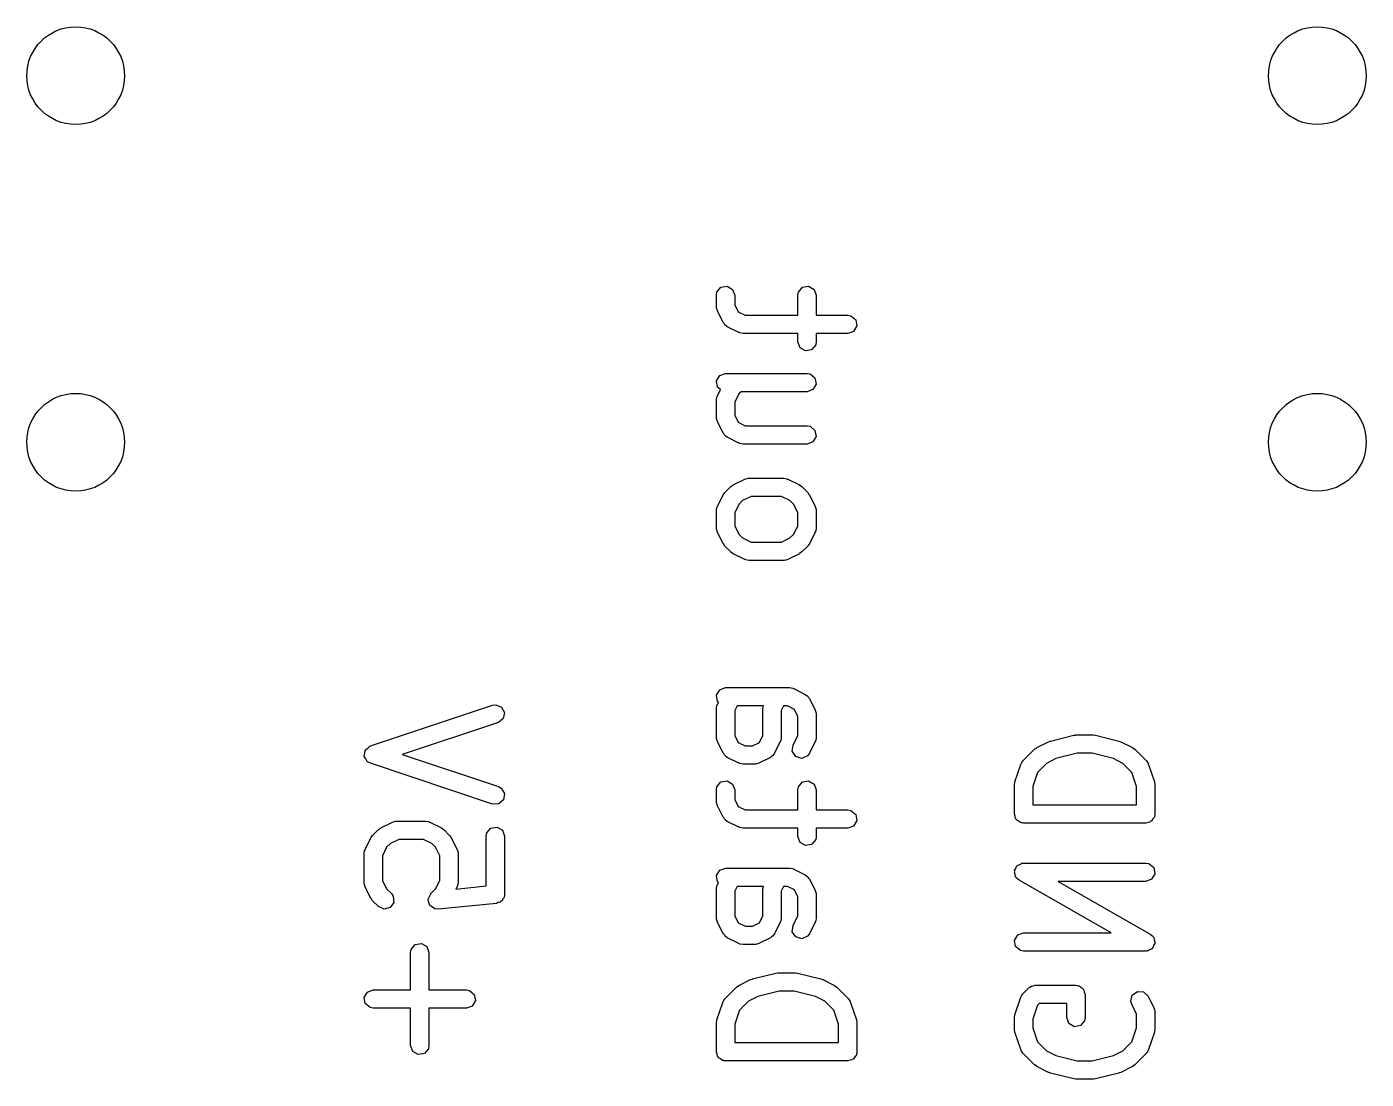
# Model space of a CAD drawing. Extents: x 0.83 to 7.45, y -4.93 to -0.82.
# Drawn here: x 1.862 to 2.2935, y -2.8056 to -2.4665 of the extents above; entities that cross this region are included whole.
import ezdxf

# ---------------------------------------------------------------- set-up
doc = ezdxf.new("R2010")
doc.units = 0
doc.header["$MEASUREMENT"] = 0
doc.layers.add('BLACK', color=7, linetype='CONTINUOUS')

msp = doc.modelspace()

# ---------------------------------------------------------------- linework, layer by layer
at = {"layer": 'BLACK', "linetype": 'CONTINUOUS'}
for p, q in [((2.08565, -2.55046), (2.08764, -2.55011)), ((2.08764, -2.55011), (2.08939, -2.55112)), ((2.1119, -2.55046), (2.11388, -2.55011)), ((2.11388, -2.55011), (2.11563, -2.55112)), ((2.08417, -2.55302), (2.08435, -2.55201)), ((2.08417, -2.55677), (2.08417, -2.55302)), ((2.08435, -2.55201), (2.08565, -2.55046)), ((2.08939, -2.55112), (2.09008, -2.55302)), ((2.09008, -2.55302), (2.09008, -2.55607)), ((2.11042, -2.55302), (2.1106, -2.55201)), ((2.11042, -2.55944), (2.11042, -2.55302)), ((2.1106, -2.55201), (2.1119, -2.55046)), ((2.11563, -2.55112), (2.11632, -2.55302)), ((2.11632, -2.55302), (2.11632, -2.55944)), ((2.08423, -2.55694), (2.08417, -2.55677)), ((2.08419, -2.55711), (2.08423, -2.55694)), ((2.08448, -2.55809), (2.08419, -2.55711)), ((2.08636, -2.56184), (2.08448, -2.55809)), ((2.09008, -2.55607), (2.0912, -2.55832)), ((2.0912, -2.55832), (2.09345, -2.55944)), ((2.08668, -2.56214), (2.08636, -2.56184)), ((2.08686, -2.56255), (2.08668, -2.56214)), ((2.08768, -2.56316), (2.08686, -2.56255)), ((2.09345, -2.55944), (2.11042, -2.55944)), ((2.11632, -2.55944), (2.1265, -2.55944)), ((2.1265, -2.55944), (2.12751, -2.55962)), ((2.12751, -2.55962), (2.12905, -2.56092)), ((2.1294, -2.56291), (2.12839, -2.56466)), ((2.12905, -2.56092), (2.1294, -2.56291)), ((2.09143, -2.56504), (2.08768, -2.56316)), ((2.0916, -2.56506), (2.09143, -2.56504)), ((2.09174, -2.56517), (2.0916, -2.56506)), ((2.09275, -2.56535), (2.09174, -2.56517)), ((2.11042, -2.56535), (2.09275, -2.56535)), ((2.11042, -2.56802), (2.11042, -2.56535)), ((2.1265, -2.56535), (2.11632, -2.56535)), ((2.11632, -2.56535), (2.11632, -2.56802)), ((2.12839, -2.56466), (2.1265, -2.56535)), ((2.11111, -2.56992), (2.11042, -2.56802)), ((2.11286, -2.57093), (2.11111, -2.56992)), ((2.11485, -2.57058), (2.11286, -2.57093)), ((2.11615, -2.56903), (2.11485, -2.57058)), ((2.11632, -2.56802), (2.11615, -2.56903)), ((2.08422, -2.58063), (2.08523, -2.57888)), ((2.08523, -2.57888), (2.08713, -2.57819)), ((2.08713, -2.57819), (2.11337, -2.57819)), ((2.11337, -2.57819), (2.11438, -2.57837)), ((2.11438, -2.57837), (2.11593, -2.57967)), ((2.11593, -2.57967), (2.11628, -2.58166)), ((2.08457, -2.58262), (2.08422, -2.58063)), ((2.08448, -2.58545), (2.0855, -2.58341)), ((2.0855, -2.58341), (2.08457, -2.58262)), ((2.0921, -2.5841), (2.09143, -2.58477)), ((2.11337, -2.5841), (2.0921, -2.5841)), ((2.11527, -2.5834), (2.11337, -2.5841)), ((2.11628, -2.58166), (2.11527, -2.5834)), ((2.08417, -2.58677), (2.08435, -2.58576)), ((2.08417, -2.59239), (2.08417, -2.58677)), ((2.08435, -2.58576), (2.08446, -2.58562)), ((2.08446, -2.58562), (2.08448, -2.58545)), ((2.09143, -2.58477), (2.09008, -2.58746)), ((2.09008, -2.58746), (2.09008, -2.59169)), ((2.08423, -2.59256), (2.08417, -2.59239)), ((2.08419, -2.59273), (2.08423, -2.59256)), ((2.08448, -2.59371), (2.08419, -2.59273)), ((2.09008, -2.59169), (2.0912, -2.59394)), ((2.08636, -2.59746), (2.08448, -2.59371)), ((2.08668, -2.59777), (2.08636, -2.59746)), ((2.0912, -2.59394), (2.09345, -2.59506)), ((2.09345, -2.59506), (2.11337, -2.59506)), ((2.11337, -2.59506), (2.11438, -2.59524)), ((2.11438, -2.59524), (2.11593, -2.59654)), ((2.11593, -2.59654), (2.11628, -2.59853)), ((2.08686, -2.59817), (2.08668, -2.59777)), ((2.08768, -2.59878), (2.08686, -2.59817)), ((2.09143, -2.60066), (2.08768, -2.59878)), ((2.0916, -2.60068), (2.09143, -2.60066)), ((2.09174, -2.60079), (2.0916, -2.60068)), ((2.09275, -2.60097), (2.09174, -2.60079)), ((2.11337, -2.60097), (2.09275, -2.60097)), ((2.11527, -2.60028), (2.11337, -2.60097)), ((2.11628, -2.59853), (2.11527, -2.60028)), ((2.08691, -2.61655), (2.08879, -2.61468)), ((2.08879, -2.61468), (2.08951, -2.61417)), ((2.08951, -2.61417), (2.08955, -2.61412)), ((2.08955, -2.61412), (2.0933, -2.61225)), ((2.0933, -2.61225), (2.09429, -2.61196)), ((2.09429, -2.61196), (2.09446, -2.612)), ((2.09446, -2.612), (2.09462, -2.61194)), ((2.09462, -2.61194), (2.10587, -2.61194)), ((2.10587, -2.61194), (2.10688, -2.61211)), ((2.10688, -2.61211), (2.10702, -2.61223)), ((2.10702, -2.61223), (2.10719, -2.61225)), ((2.10719, -2.61225), (2.11094, -2.61412)), ((2.11094, -2.61412), (2.11165, -2.61465)), ((2.11165, -2.61465), (2.11171, -2.61468)), ((2.11171, -2.61468), (2.11359, -2.61655)), ((2.08448, -2.62107), (2.08636, -2.61732)), ((2.08636, -2.61732), (2.08688, -2.61661)), ((2.08688, -2.61661), (2.08691, -2.61655)), ((2.09532, -2.61784), (2.09262, -2.61919)), ((2.10518, -2.61784), (2.09532, -2.61784)), ((2.10787, -2.61919), (2.10518, -2.61784)), ((2.11359, -2.61655), (2.11409, -2.61727)), ((2.11409, -2.61727), (2.11414, -2.61732)), ((2.11414, -2.61732), (2.11601, -2.62107)), ((2.08417, -2.62239), (2.08435, -2.62138)), ((2.08417, -2.62801), (2.08417, -2.62239)), ((2.08435, -2.62138), (2.08446, -2.62124)), ((2.08446, -2.62124), (2.08448, -2.62107)), ((2.09143, -2.62039), (2.09008, -2.62308)), ((2.09008, -2.62308), (2.09008, -2.62731)), ((2.09262, -2.61919), (2.09143, -2.62039)), ((2.10907, -2.62039), (2.10787, -2.61919)), ((2.11042, -2.62308), (2.10907, -2.62039)), ((2.11042, -2.62731), (2.11042, -2.62308)), ((2.11601, -2.62107), (2.11631, -2.62205)), ((2.11631, -2.62205), (2.11626, -2.62222)), ((2.11626, -2.62222), (2.11632, -2.62239)), ((2.11632, -2.62239), (2.11632, -2.62801)), ((2.09008, -2.62731), (2.09143, -2.63001)), ((2.10907, -2.63001), (2.11042, -2.62731)), ((2.08423, -2.62818), (2.08417, -2.62801)), ((2.08419, -2.62835), (2.08423, -2.62818)), ((2.08448, -2.62933), (2.08419, -2.62835)), ((2.08636, -2.63308), (2.08448, -2.62933)), ((2.09143, -2.63001), (2.09262, -2.63121)), ((2.09262, -2.63121), (2.09532, -2.63256)), ((2.10518, -2.63256), (2.10787, -2.63121)), ((2.10787, -2.63121), (2.10907, -2.63001)), ((2.11601, -2.62933), (2.11414, -2.63308)), ((2.11603, -2.62916), (2.11601, -2.62933)), ((2.11615, -2.62902), (2.11603, -2.62916)), ((2.11632, -2.62801), (2.11615, -2.62902)), ((2.08641, -2.63313), (2.08636, -2.63308)), ((2.08691, -2.63385), (2.08641, -2.63313)), ((2.08879, -2.63572), (2.08691, -2.63385)), ((2.08885, -2.63575), (2.08879, -2.63572)), ((2.08955, -2.63628), (2.08885, -2.63575)), ((2.0933, -2.63815), (2.08955, -2.63628)), ((2.09532, -2.63256), (2.10518, -2.63256)), ((2.11094, -2.63628), (2.10719, -2.63815)), ((2.11099, -2.63623), (2.11094, -2.63628)), ((2.11171, -2.63572), (2.11099, -2.63623)), ((2.11359, -2.63385), (2.11171, -2.63572)), ((2.11361, -2.63379), (2.11359, -2.63385)), ((2.11414, -2.63308), (2.11361, -2.63379)), ((2.09348, -2.63817), (2.0933, -2.63815)), ((2.09361, -2.63829), (2.09348, -2.63817)), ((2.09462, -2.63846), (2.09361, -2.63829)), ((2.10587, -2.63846), (2.09462, -2.63846)), ((2.10604, -2.6384), (2.10587, -2.63846)), ((2.10621, -2.63844), (2.10604, -2.6384)), ((2.10719, -2.63815), (2.10621, -2.63844)), ((2.08523, -2.68012), (2.08713, -2.67943)), ((2.08713, -2.67943), (2.10775, -2.67943)), ((2.10775, -2.67943), (2.10876, -2.67961)), ((2.08422, -2.68187), (2.08523, -2.68012)), ((2.08457, -2.68386), (2.08422, -2.68187)), ((2.08484, -2.68409), (2.08457, -2.68386)), ((2.10876, -2.67961), (2.10889, -2.67972)), ((2.10889, -2.67972), (2.10907, -2.67974)), ((2.10907, -2.67974), (2.11282, -2.68161)), ((2.11282, -2.68161), (2.11364, -2.68222)), ((2.11364, -2.68222), (2.11382, -2.68263)), ((2.11382, -2.68263), (2.11414, -2.68293)), ((2.11414, -2.68293), (2.11601, -2.68668)), ((1.9727, -2.6982), (2.01207, -2.68508)), ((2.01207, -2.68508), (2.01308, -2.68493)), ((2.01308, -2.68493), (2.01496, -2.68567)), ((2.01496, -2.68567), (2.01592, -2.68745)), ((2.01592, -2.68745), (2.01552, -2.68942)), ((2.08417, -2.68613), (2.08435, -2.68512)), ((2.08417, -2.6955), (2.08417, -2.68613)), ((2.08435, -2.68512), (2.08446, -2.68498)), ((2.08446, -2.68498), (2.08448, -2.68481)), ((2.08448, -2.68481), (2.08484, -2.68409)), ((2.09082, -2.68533), (2.09008, -2.68683)), ((2.09008, -2.68683), (2.09008, -2.69481)), ((2.09931, -2.68533), (2.09082, -2.68533)), ((2.09917, -2.68613), (2.09931, -2.68533)), ((2.09917, -2.69481), (2.09917, -2.68613)), ((2.10582, -2.68533), (2.10508, -2.68683)), ((2.10508, -2.68683), (2.10508, -2.6955)), ((2.10705, -2.68533), (2.10582, -2.68533)), ((2.1093, -2.68646), (2.10705, -2.68533)), ((2.11042, -2.6887), (2.1093, -2.68646)), ((2.11601, -2.68668), (2.11631, -2.68767)), ((2.11631, -2.68767), (2.11626, -2.68784)), ((2.11626, -2.68784), (2.11632, -2.688)), ((2.11632, -2.688), (2.11632, -2.6955)), ((2.01393, -2.69068), (1.98297, -2.701)), ((2.01552, -2.68942), (2.01393, -2.69068)), ((2.11042, -2.69481), (2.11042, -2.6887)), ((2.08423, -2.69567), (2.08417, -2.6955)), ((2.08419, -2.69584), (2.08423, -2.69567)), ((2.08448, -2.69682), (2.08419, -2.69584)), ((2.08636, -2.70057), (2.08448, -2.69682)), ((2.09008, -2.69481), (2.0912, -2.69705)), ((2.09805, -2.69705), (2.09917, -2.69481)), ((2.10476, -2.69682), (2.10289, -2.70057)), ((2.10478, -2.69665), (2.10476, -2.69682)), ((2.1049, -2.69651), (2.10478, -2.69665)), ((2.10508, -2.6955), (2.1049, -2.69651)), ((2.10886, -2.69793), (2.11042, -2.69481)), ((2.11601, -2.69682), (2.11414, -2.70057)), ((2.11603, -2.69665), (2.11601, -2.69682)), ((2.11615, -2.69651), (2.11603, -2.69665)), ((2.11632, -2.6955), (2.11615, -2.69651)), ((2.19118, -2.69686), (2.19167, -2.69672)), ((2.19167, -2.69672), (2.19178, -2.69664)), ((2.19178, -2.69664), (2.19928, -2.69476)), ((2.19928, -2.69476), (2.19987, -2.69472)), ((2.19987, -2.69472), (2.2, -2.69468)), ((2.2, -2.69468), (2.20562, -2.69468)), ((2.20562, -2.69468), (2.2062, -2.69478)), ((2.2062, -2.69478), (2.20634, -2.69476)), ((2.20634, -2.69476), (2.21384, -2.69664)), ((2.21384, -2.69664), (2.2143, -2.69685)), ((1.97071, -2.70144), (1.9709, -2.70052)), ((1.9709, -2.70052), (1.97103, -2.6996)), ((1.97103, -2.6996), (1.9711, -2.69954)), ((1.9711, -2.69954), (1.97111, -2.69946)), ((1.97111, -2.69946), (1.97184, -2.69888)), ((1.97184, -2.69888), (1.97254, -2.69826)), ((1.97254, -2.69826), (1.97263, -2.69825)), ((1.97263, -2.69825), (1.9727, -2.6982)), ((1.98297, -2.701), (2.01393, -2.71132)), ((2.08668, -2.70088), (2.08636, -2.70057)), ((2.08686, -2.70128), (2.08668, -2.70088)), ((2.0912, -2.69705), (2.09345, -2.69818)), ((2.09345, -2.69818), (2.0958, -2.69818)), ((2.0958, -2.69818), (2.09805, -2.69705)), ((2.10289, -2.70057), (2.10228, -2.7014)), ((2.10863, -2.69994), (2.10886, -2.69793)), ((2.10974, -2.70162), (2.10863, -2.69994)), ((2.11414, -2.70057), (2.11353, -2.7014)), ((2.18291, -2.70304), (2.18666, -2.69929)), ((2.18666, -2.69929), (2.18738, -2.69878)), ((2.18738, -2.69878), (2.18743, -2.69874)), ((2.18743, -2.69874), (2.19118, -2.69686)), ((2.20036, -2.70058), (2.19353, -2.70229)), ((2.20526, -2.70058), (2.20036, -2.70058)), ((2.21209, -2.70229), (2.20526, -2.70058)), ((2.2143, -2.69685), (2.21444, -2.69686)), ((2.21444, -2.69686), (2.21819, -2.69874)), ((2.21819, -2.69874), (2.2189, -2.69926)), ((2.2189, -2.69926), (2.21896, -2.69929)), ((2.21896, -2.69929), (2.22271, -2.70304)), ((1.97075, -2.70151), (1.97071, -2.70144)), ((1.97074, -2.70159), (1.97075, -2.70151)), ((1.97123, -2.70239), (1.97074, -2.70159)), ((1.97167, -2.70321), (1.97123, -2.70239)), ((1.97175, -2.70324), (1.97167, -2.70321)), ((1.97179, -2.70332), (1.97175, -2.70324)), ((1.9727, -2.7038), (1.97179, -2.70332)), ((2.01207, -2.71693), (1.9727, -2.7038)), ((2.08768, -2.70189), (2.08686, -2.70128)), ((2.09143, -2.70377), (2.08768, -2.70189)), ((2.0916, -2.70379), (2.09143, -2.70377)), ((2.09174, -2.7039), (2.0916, -2.70379)), ((2.09275, -2.70408), (2.09174, -2.7039)), ((2.0965, -2.70408), (2.09275, -2.70408)), ((2.09666, -2.70402), (2.0965, -2.70408)), ((2.09684, -2.70406), (2.09666, -2.70402)), ((2.09782, -2.70377), (2.09684, -2.70406)), ((2.10157, -2.70189), (2.09782, -2.70377)), ((2.10187, -2.70157), (2.10157, -2.70189)), ((2.10228, -2.7014), (2.10187, -2.70157)), ((2.11167, -2.7022), (2.10974, -2.70162)), ((2.11353, -2.7014), (2.11167, -2.7022)), ((2.18032, -2.70982), (2.1822, -2.70419)), ((2.1822, -2.70419), (2.18269, -2.70329)), ((2.18269, -2.70329), (2.18284, -2.7032)), ((2.18284, -2.7032), (2.18291, -2.70304)), ((2.1905, -2.70381), (2.18758, -2.70672)), ((2.19353, -2.70229), (2.1905, -2.70381)), ((2.21512, -2.70381), (2.21209, -2.70229)), ((2.21804, -2.70672), (2.21512, -2.70381)), ((2.22271, -2.70304), (2.2233, -2.70388)), ((2.2233, -2.70388), (2.22331, -2.70406)), ((2.22331, -2.70406), (2.22342, -2.70419)), ((2.22342, -2.70419), (2.2253, -2.70982)), ((2.08565, -2.70982), (2.08764, -2.70947)), ((2.08764, -2.70947), (2.08939, -2.71048)), ((2.1119, -2.70982), (2.11388, -2.70947)), ((2.11388, -2.70947), (2.11563, -2.71048)), ((2.18758, -2.70672), (2.18608, -2.71123)), ((2.21954, -2.71123), (2.21804, -2.70672)), ((2.01393, -2.71132), (2.01483, -2.71181)), ((2.01483, -2.71181), (2.01589, -2.71353)), ((2.01589, -2.71353), (2.0156, -2.71553)), ((2.08417, -2.71238), (2.08435, -2.71137)), ((2.08417, -2.71613), (2.08417, -2.71238)), ((2.08435, -2.71137), (2.08565, -2.70982)), ((2.08939, -2.71048), (2.09008, -2.71238)), ((2.09008, -2.71238), (2.09008, -2.71543)), ((2.11042, -2.71238), (2.1106, -2.71137)), ((2.11042, -2.7188), (2.11042, -2.71238)), ((2.1106, -2.71137), (2.1119, -2.70982)), ((2.11563, -2.71048), (2.11632, -2.71238)), ((2.11632, -2.71238), (2.11632, -2.7188)), ((2.18017, -2.71075), (2.18033, -2.70988)), ((2.18017, -2.72013), (2.18017, -2.71075)), ((2.18033, -2.70988), (2.18032, -2.70982)), ((2.18608, -2.71123), (2.18608, -2.71717)), ((2.21954, -2.71717), (2.21954, -2.71123)), ((2.2253, -2.70982), (2.22543, -2.71069)), ((2.22543, -2.71069), (2.22545, -2.71075)), ((2.22545, -2.71075), (2.22545, -2.72013)), ((2.01408, -2.71687), (2.01207, -2.71693)), ((2.0156, -2.71553), (2.01408, -2.71687)), ((2.08423, -2.71629), (2.08417, -2.71613)), ((2.08419, -2.71646), (2.08423, -2.71629)), ((2.08448, -2.71745), (2.08419, -2.71646)), ((2.08636, -2.7212), (2.08448, -2.71745)), ((2.09008, -2.71543), (2.0912, -2.71767)), ((2.0912, -2.71767), (2.09345, -2.7188)), ((2.18608, -2.71717), (2.21954, -2.71717)), ((1.97606, -2.72461), (1.97981, -2.72273)), ((1.97981, -2.72273), (1.98079, -2.72244)), ((1.98079, -2.72244), (1.98096, -2.72248)), ((1.98096, -2.72248), (1.98113, -2.72242)), ((1.98113, -2.72242), (1.9905, -2.72242)), ((1.9905, -2.72242), (1.99151, -2.7226)), ((1.99151, -2.7226), (1.99165, -2.72271)), ((1.99165, -2.72271), (1.99182, -2.72273)), ((1.99182, -2.72273), (1.99557, -2.72461)), ((2.08668, -2.7215), (2.08636, -2.7212)), ((2.08686, -2.72191), (2.08668, -2.7215)), ((2.08768, -2.72252), (2.08686, -2.72191)), ((2.09143, -2.72439), (2.08768, -2.72252)), ((2.09345, -2.7188), (2.11042, -2.7188)), ((2.11632, -2.7188), (2.1265, -2.7188)), ((2.1265, -2.7188), (2.12751, -2.71898)), ((2.12751, -2.71898), (2.12905, -2.72027)), ((2.1294, -2.72226), (2.12839, -2.72401)), ((2.12905, -2.72027), (2.1294, -2.72226)), ((2.18043, -2.72085), (2.18017, -2.72013)), ((2.18057, -2.7216), (2.18043, -2.72085)), ((2.18077, -2.72177), (2.18057, -2.7216)), ((2.18086, -2.72202), (2.18077, -2.72177)), ((2.18153, -2.72241), (2.18086, -2.72202)), ((2.18212, -2.7229), (2.18153, -2.72241)), ((2.22397, -2.72268), (2.22322, -2.72282)), ((2.22414, -2.72248), (2.22397, -2.72268)), ((2.22439, -2.72239), (2.22414, -2.72248)), ((2.22478, -2.72172), (2.22439, -2.72239)), ((2.22527, -2.72114), (2.22478, -2.72172)), ((2.22534, -2.72075), (2.22527, -2.72114)), ((2.2254, -2.72064), (2.22534, -2.72075)), ((2.22545, -2.72013), (2.22538, -2.72051)), ((2.22538, -2.72051), (2.2254, -2.72064)), ((1.97339, -2.72709), (1.97342, -2.72704)), ((1.97342, -2.72704), (1.97529, -2.72516)), ((1.97529, -2.72516), (1.97601, -2.72466)), ((1.97601, -2.72466), (1.97606, -2.72461)), ((1.99557, -2.72461), (1.99628, -2.72513)), ((1.99628, -2.72513), (1.99634, -2.72516)), ((1.99634, -2.72516), (1.99821, -2.72704)), ((1.99821, -2.72704), (1.99872, -2.72776)), ((2.01005, -2.72725), (2.01022, -2.72624)), ((2.01022, -2.72624), (2.01152, -2.72469)), ((2.01152, -2.72469), (2.01351, -2.72434)), ((2.01351, -2.72434), (2.01526, -2.72535)), ((2.01526, -2.72535), (2.01595, -2.72725)), ((2.0916, -2.72441), (2.09143, -2.72439)), ((2.09174, -2.72452), (2.0916, -2.72441)), ((2.09275, -2.7247), (2.09174, -2.72452)), ((2.11042, -2.7247), (2.09275, -2.7247)), ((2.11042, -2.72737), (2.11042, -2.7247)), ((2.1265, -2.7247), (2.11632, -2.7247)), ((2.11632, -2.7247), (2.11632, -2.72737)), ((2.12839, -2.72401), (2.1265, -2.7247)), ((2.1825, -2.72297), (2.18212, -2.7229)), ((2.18261, -2.72303), (2.1825, -2.72297)), ((2.18274, -2.72301), (2.18261, -2.72303)), ((2.18313, -2.72308), (2.18274, -2.72301)), ((2.2225, -2.72308), (2.18313, -2.72308)), ((2.22322, -2.72282), (2.2225, -2.72308)), ((1.97099, -2.73155), (1.97286, -2.7278)), ((1.97286, -2.7278), (1.97339, -2.72709)), ((1.97793, -2.73087), (1.97658, -2.73357)), ((1.97913, -2.72968), (1.97793, -2.73087)), ((1.98183, -2.72833), (1.97913, -2.72968)), ((1.98981, -2.72833), (1.98183, -2.72833)), ((1.9925, -2.72968), (1.98981, -2.72833)), ((1.9937, -2.73087), (1.9925, -2.72968)), ((1.99505, -2.73357), (1.9937, -2.73087)), ((1.99872, -2.72776), (1.99877, -2.7278)), ((1.99877, -2.7278), (2.00064, -2.73155)), ((2.01005, -2.74332), (2.01005, -2.72725)), ((2.01595, -2.72725), (2.01595, -2.746)), ((2.11111, -2.72927), (2.11042, -2.72737)), ((2.11286, -2.73028), (2.11111, -2.72927)), ((2.11485, -2.72993), (2.11286, -2.73028)), ((2.11615, -2.72838), (2.11485, -2.72993)), ((2.11632, -2.72737), (2.11615, -2.72838)), ((1.97068, -2.73287), (1.97085, -2.73186)), ((1.97068, -2.74225), (1.97068, -2.73287)), ((1.97085, -2.73186), (1.97097, -2.73173)), ((1.97097, -2.73173), (1.97099, -2.73155)), ((1.97658, -2.73357), (1.97658, -2.74155)), ((1.99505, -2.74155), (1.99505, -2.73357)), ((2.00064, -2.73155), (2.00093, -2.73254)), ((2.00093, -2.73254), (2.00089, -2.73271)), ((2.00089, -2.73271), (2.00095, -2.73287)), ((2.00095, -2.73287), (2.00095, -2.74225)), ((2.08422, -2.73999), (2.08523, -2.73824)), ((2.08457, -2.74197), (2.08422, -2.73999)), ((2.08523, -2.73824), (2.08713, -2.73755)), ((2.08713, -2.73755), (2.10775, -2.73755)), ((2.10775, -2.73755), (2.10876, -2.73772)), ((2.10876, -2.73772), (2.10889, -2.73784)), ((2.10889, -2.73784), (2.10907, -2.73786)), ((2.10907, -2.73786), (2.11282, -2.73973)), ((2.11282, -2.73973), (2.11364, -2.74034)), ((2.18017, -2.73889), (2.18026, -2.73863)), ((2.18044, -2.7396), (2.18017, -2.73889)), ((2.18022, -2.73836), (2.1806, -2.7377)), ((2.18026, -2.73863), (2.18022, -2.73836)), ((2.18057, -2.74035), (2.18044, -2.7396)), ((2.1806, -2.7377), (2.18085, -2.73699)), ((2.18085, -2.73699), (2.18109, -2.73685)), ((2.18109, -2.73685), (2.18123, -2.73661)), ((2.18123, -2.73661), (2.18194, -2.73635)), ((2.18194, -2.73635), (2.1826, -2.73597)), ((2.1826, -2.73597), (2.18287, -2.73601)), ((2.18287, -2.73601), (2.18313, -2.73592)), ((2.18313, -2.73592), (2.2225, -2.73592)), ((2.2225, -2.73592), (2.22351, -2.7361)), ((2.22351, -2.7361), (2.22505, -2.7374)), ((2.2254, -2.73939), (2.22439, -2.74114)), ((2.22505, -2.7374), (2.2254, -2.73939)), ((1.97074, -2.74241), (1.97068, -2.74225)), ((1.9707, -2.74259), (1.97074, -2.74241)), ((1.97099, -2.74357), (1.9707, -2.74259)), ((1.97286, -2.74732), (1.97099, -2.74357)), ((1.97658, -2.74155), (1.97793, -2.74425)), ((1.97793, -2.74425), (1.97947, -2.74578)), ((1.99216, -2.74578), (1.9937, -2.74425)), ((1.9937, -2.74425), (1.99505, -2.74155)), ((2.00028, -2.7443), (2.01005, -2.74332)), ((2.00064, -2.74357), (2.00028, -2.7443)), ((2.00066, -2.74339), (2.00064, -2.74357)), ((2.00078, -2.74326), (2.00066, -2.74339)), ((2.00095, -2.74225), (2.00078, -2.74326)), ((2.08417, -2.74425), (2.08435, -2.74324)), ((2.08417, -2.75362), (2.08417, -2.74425)), ((2.08435, -2.74324), (2.08446, -2.7431)), ((2.08446, -2.7431), (2.08448, -2.74293)), ((2.08448, -2.74293), (2.08484, -2.74221)), ((2.08484, -2.74221), (2.08457, -2.74197)), ((2.09082, -2.74345), (2.09008, -2.74494)), ((2.09931, -2.74345), (2.09082, -2.74345)), ((2.09917, -2.74425), (2.09931, -2.74345)), ((2.09917, -2.75292), (2.09917, -2.74425)), ((2.10582, -2.74345), (2.10508, -2.74494)), ((2.10705, -2.74345), (2.10582, -2.74345)), ((2.1093, -2.74457), (2.10705, -2.74345)), ((2.11364, -2.74034), (2.11382, -2.74075)), ((2.11382, -2.74075), (2.11414, -2.74105)), ((2.11414, -2.74105), (2.11601, -2.7448)), ((2.18078, -2.74053), (2.18057, -2.74035)), ((2.18087, -2.74078), (2.18078, -2.74053)), ((2.18166, -2.74144), (2.18087, -2.74078)), ((2.21138, -2.75842), (2.18166, -2.74144)), ((2.2225, -2.74183), (2.19424, -2.74183)), ((2.19424, -2.74183), (2.22396, -2.75881)), ((2.22439, -2.74114), (2.2225, -2.74183)), ((1.97291, -2.74736), (1.97286, -2.74732)), ((1.97342, -2.74808), (1.97291, -2.74736)), ((1.97529, -2.74996), (1.97342, -2.74808)), ((1.97947, -2.74578), (1.98005, -2.74662)), ((1.98005, -2.74662), (1.98023, -2.74864)), ((1.99131, -2.74761), (1.99173, -2.74672)), ((1.99132, -2.74763), (1.99131, -2.74761)), ((1.99131, -2.74765), (1.99132, -2.74763)), ((1.99158, -2.74861), (1.99131, -2.74765)), ((1.99183, -2.74957), (1.99158, -2.74861)), ((1.99173, -2.74672), (1.99214, -2.74581)), ((1.99214, -2.74581), (1.99216, -2.7458)), ((1.99216, -2.7458), (1.99216, -2.74578)), ((2.01448, -2.74855), (2.01386, -2.74866)), ((2.01474, -2.74824), (2.01448, -2.74855)), ((2.01511, -2.74806), (2.01474, -2.74824)), ((2.01537, -2.74749), (2.01511, -2.74806)), ((2.01577, -2.74701), (2.01537, -2.74749)), ((2.01589, -2.74633), (2.01577, -2.74701)), ((2.01594, -2.74622), (2.01589, -2.74633)), ((2.01595, -2.746), (2.01592, -2.74615)), ((2.01592, -2.74615), (2.01594, -2.74622)), ((2.09008, -2.74494), (2.09008, -2.75292)), ((2.10508, -2.74494), (2.10508, -2.75362)), ((2.11042, -2.74682), (2.1093, -2.74457)), ((2.11042, -2.75292), (2.11042, -2.74682)), ((2.11601, -2.7448), (2.11631, -2.74578)), ((2.11631, -2.74578), (2.11626, -2.74596)), ((2.11626, -2.74596), (2.11632, -2.74612)), ((2.11632, -2.74612), (2.11632, -2.75362)), ((1.97712, -2.75081), (1.97529, -2.74996)), ((1.97907, -2.75029), (1.97712, -2.75081)), ((1.98023, -2.74864), (1.97907, -2.75029)), ((1.99185, -2.74958), (1.99183, -2.74957)), ((1.99185, -2.7496), (1.99185, -2.74958)), ((1.99267, -2.75015), (1.99185, -2.7496)), ((1.99349, -2.75072), (1.99267, -2.75015)), ((1.99351, -2.75072), (1.99349, -2.75072)), ((1.99352, -2.75073), (1.99351, -2.75072)), ((1.99455, -2.75081), (1.99352, -2.75073)), ((2.01329, -2.74894), (1.99455, -2.75081)), ((2.01386, -2.74866), (2.01329, -2.74894)), ((2.09008, -2.75292), (2.0912, -2.75517)), ((2.09805, -2.75517), (2.09917, -2.75292)), ((2.10886, -2.75605), (2.11042, -2.75292)), ((2.08423, -2.75379), (2.08417, -2.75362)), ((2.08419, -2.75396), (2.08423, -2.75379)), ((2.08448, -2.75494), (2.08419, -2.75396)), ((2.08636, -2.75869), (2.08448, -2.75494)), ((2.0912, -2.75517), (2.09345, -2.75629)), ((2.09345, -2.75629), (2.0958, -2.75629)), ((2.0958, -2.75629), (2.09805, -2.75517)), ((2.10476, -2.75494), (2.10289, -2.75869)), ((2.10478, -2.75477), (2.10476, -2.75494)), ((2.1049, -2.75463), (2.10478, -2.75477)), ((2.10508, -2.75362), (2.1049, -2.75463)), ((2.10863, -2.75806), (2.10886, -2.75605)), ((2.11601, -2.75494), (2.11414, -2.75869)), ((2.11603, -2.75477), (2.11601, -2.75494)), ((2.11615, -2.75463), (2.11603, -2.75477)), ((2.11632, -2.75362), (2.11615, -2.75463)), ((2.08668, -2.759), (2.08636, -2.75869)), ((2.08686, -2.7594), (2.08668, -2.759)), ((2.08768, -2.76001), (2.08686, -2.7594)), ((2.09143, -2.76189), (2.08768, -2.76001)), ((2.10157, -2.76001), (2.09782, -2.76189)), ((2.10187, -2.75969), (2.10157, -2.76001)), ((2.10228, -2.75952), (2.10187, -2.75969)), ((2.10289, -2.75869), (2.10228, -2.75952)), ((2.10974, -2.75974), (2.10863, -2.75806)), ((2.11167, -2.76032), (2.10974, -2.75974)), ((2.11353, -2.75952), (2.11167, -2.76032)), ((2.11414, -2.75869), (2.11353, -2.75952)), ((2.18022, -2.76086), (2.18123, -2.75911)), ((2.18057, -2.76285), (2.18022, -2.76086)), ((2.18123, -2.75911), (2.18313, -2.75842)), ((2.18313, -2.75842), (2.21138, -2.75842)), ((2.22396, -2.75881), (2.22475, -2.75946)), ((2.22475, -2.75946), (2.22484, -2.75972)), ((2.22484, -2.75972), (2.22505, -2.75989)), ((2.22505, -2.75989), (2.22518, -2.76064)), ((2.22518, -2.76064), (2.22545, -2.76136)), ((2.22545, -2.76136), (2.22536, -2.76161)), ((1.98567, -2.76474), (1.98585, -2.76373)), ((1.98567, -2.77679), (1.98567, -2.76474)), ((1.98585, -2.76373), (1.98715, -2.76219)), ((1.98715, -2.76219), (1.98914, -2.76184)), ((1.98914, -2.76184), (1.99089, -2.76285)), ((1.99089, -2.76285), (1.99158, -2.76474)), ((1.99158, -2.76474), (1.99158, -2.77679)), ((2.0916, -2.76191), (2.09143, -2.76189)), ((2.09174, -2.76202), (2.0916, -2.76191)), ((2.09275, -2.7622), (2.09174, -2.76202)), ((2.0965, -2.7622), (2.09275, -2.7622)), ((2.09666, -2.76214), (2.0965, -2.7622)), ((2.09684, -2.76218), (2.09666, -2.76214)), ((2.09782, -2.76189), (2.09684, -2.76218)), ((2.18212, -2.76415), (2.18057, -2.76285)), ((2.18313, -2.76432), (2.18212, -2.76415)), ((2.2225, -2.76432), (2.18313, -2.76432)), ((2.22275, -2.76423), (2.2225, -2.76432)), ((2.22302, -2.76428), (2.22275, -2.76423)), ((2.22368, -2.76389), (2.22302, -2.76428)), ((2.22439, -2.76363), (2.22368, -2.76389)), ((2.22453, -2.7634), (2.22439, -2.76363)), ((2.22477, -2.76326), (2.22453, -2.7634)), ((2.22502, -2.76254), (2.22477, -2.76326)), ((2.2254, -2.76188), (2.22502, -2.76254)), ((2.22536, -2.76161), (2.2254, -2.76188)), ((2.09143, -2.77535), (2.09518, -2.77348)), ((2.09518, -2.77348), (2.09567, -2.77333)), ((2.09567, -2.77333), (2.09578, -2.77325)), ((2.09578, -2.77325), (2.10328, -2.77138)), ((2.10328, -2.77138), (2.10387, -2.77134)), ((2.10387, -2.77134), (2.104, -2.77129)), ((2.104, -2.77129), (2.10962, -2.77129)), ((2.10962, -2.77129), (2.1102, -2.77139)), ((2.1102, -2.77139), (2.11034, -2.77138)), ((2.11034, -2.77138), (2.11784, -2.77325)), ((2.11784, -2.77325), (2.1183, -2.77346)), ((2.1183, -2.77346), (2.11844, -2.77348)), ((2.11844, -2.77348), (2.12219, -2.77535)), ((1.97072, -2.77923), (1.97173, -2.77748)), ((1.97173, -2.77748), (1.97363, -2.77679)), ((1.97363, -2.77679), (1.98567, -2.77679)), ((1.99158, -2.77679), (2.00363, -2.77679)), ((2.00363, -2.77679), (2.00464, -2.77697)), ((2.00464, -2.77697), (2.00618, -2.77827)), ((2.00618, -2.77827), (2.00653, -2.78026)), ((2.08691, -2.77965), (2.09066, -2.77591)), ((2.09066, -2.77591), (2.09138, -2.7754)), ((2.09138, -2.7754), (2.09143, -2.77535)), ((2.10436, -2.7772), (2.09753, -2.7789)), ((2.10926, -2.7772), (2.10436, -2.7772)), ((2.11609, -2.7789), (2.10926, -2.7772)), ((2.12219, -2.77535), (2.1229, -2.77588)), ((2.1229, -2.77588), (2.12296, -2.77591)), ((2.12296, -2.77591), (2.12671, -2.77965)), ((2.1822, -2.77918), (2.18269, -2.77828)), ((2.18269, -2.77828), (2.18284, -2.77819)), ((2.18284, -2.77819), (2.18291, -2.77803)), ((2.18291, -2.77803), (2.18479, -2.77616)), ((2.18479, -2.77616), (2.18494, -2.77605)), ((2.18494, -2.77605), (2.18498, -2.77598)), ((2.18498, -2.77598), (2.1851, -2.77594)), ((2.1851, -2.77594), (2.18563, -2.77557)), ((2.18563, -2.77557), (2.18627, -2.77551)), ((2.18627, -2.77551), (2.18687, -2.77529)), ((2.18687, -2.77529), (2.2, -2.77529)), ((2.2, -2.77529), (2.20038, -2.77536)), ((2.20038, -2.77536), (2.20051, -2.77534)), ((2.20051, -2.77534), (2.20062, -2.7754)), ((2.20062, -2.7754), (2.20101, -2.77547)), ((2.20101, -2.77547), (2.2016, -2.77596)), ((2.2016, -2.77596), (2.20226, -2.77635)), ((2.20226, -2.77635), (2.20235, -2.7766)), ((2.20235, -2.7766), (2.20256, -2.77677)), ((2.20256, -2.77677), (2.20269, -2.77752)), ((2.20269, -2.77752), (2.20295, -2.77824)), ((2.20295, -2.77824), (2.20295, -2.78574)), ((2.21769, -2.78046), (2.21816, -2.77849)), ((2.21816, -2.77849), (2.21978, -2.77729)), ((2.21978, -2.77729), (2.22179, -2.77741)), ((2.22179, -2.77741), (2.22326, -2.7788)), ((2.22326, -2.7788), (2.22514, -2.78255)), ((1.97107, -2.78122), (1.97072, -2.77923)), ((1.97262, -2.78252), (1.97107, -2.78122)), ((1.97363, -2.7827), (1.97262, -2.78252)), ((1.98567, -2.7827), (1.97363, -2.7827)), ((1.98567, -2.79474), (1.98567, -2.7827)), ((2.00363, -2.7827), (1.99158, -2.7827)), ((1.99158, -2.7827), (1.99158, -2.79474)), ((2.00552, -2.782), (2.00363, -2.7827)), ((2.00653, -2.78026), (2.00552, -2.782)), ((2.08432, -2.78643), (2.0862, -2.78081)), ((2.0862, -2.78081), (2.08669, -2.77991)), ((2.08669, -2.77991), (2.08684, -2.77981)), ((2.08684, -2.77981), (2.08691, -2.77965)), ((2.0945, -2.78042), (2.09158, -2.78334)), ((2.09753, -2.7789), (2.0945, -2.78042)), ((2.11912, -2.78042), (2.11609, -2.7789)), ((2.12204, -2.78334), (2.11912, -2.78042)), ((2.12671, -2.77965), (2.1273, -2.78049)), ((2.1273, -2.78049), (2.12731, -2.78067)), ((2.12731, -2.78067), (2.12742, -2.78081)), ((2.12742, -2.78081), (2.1293, -2.78643)), ((2.18032, -2.78481), (2.1822, -2.77918)), ((2.18758, -2.78171), (2.18608, -2.78622)), ((2.1881, -2.7812), (2.18758, -2.78171)), ((2.19705, -2.7812), (2.1881, -2.7812)), ((2.19705, -2.78574), (2.19705, -2.7812)), ((2.21798, -2.78144), (2.21769, -2.78046)), ((2.21954, -2.78457), (2.21798, -2.78144)), ((2.22514, -2.78255), (2.22543, -2.78353)), ((2.08417, -2.78737), (2.08433, -2.7865)), ((2.08417, -2.79674), (2.08417, -2.78737)), ((2.08433, -2.7865), (2.08432, -2.78643)), ((2.09158, -2.78334), (2.09008, -2.78785)), ((2.12354, -2.78785), (2.12204, -2.78334)), ((2.1293, -2.78643), (2.12943, -2.78731)), ((2.12943, -2.78731), (2.12945, -2.78737)), ((2.12945, -2.78737), (2.12945, -2.79674)), ((2.18017, -2.78574), (2.18033, -2.78487)), ((2.18017, -2.78949), (2.18017, -2.78574)), ((2.18033, -2.78487), (2.18032, -2.78481)), ((2.18608, -2.78622), (2.18608, -2.78901)), ((2.19774, -2.78764), (2.19705, -2.78574)), ((2.20277, -2.78675), (2.20147, -2.7883)), ((2.20295, -2.78574), (2.20277, -2.78675)), ((2.21954, -2.78901), (2.21954, -2.78457)), ((2.22543, -2.78353), (2.22539, -2.7837)), ((2.22539, -2.7837), (2.22545, -2.78387)), ((2.22545, -2.78387), (2.22545, -2.78949)), ((2.09008, -2.78785), (2.09008, -2.79379)), ((2.12354, -2.79379), (2.12354, -2.78785)), ((2.18019, -2.78955), (2.18017, -2.78949)), ((2.18032, -2.79043), (2.18019, -2.78955)), ((2.1822, -2.79605), (2.18032, -2.79043)), ((2.18608, -2.78901), (2.18758, -2.79352)), ((2.19949, -2.78865), (2.19774, -2.78764)), ((2.20147, -2.7883), (2.19949, -2.78865)), ((2.21804, -2.79352), (2.21954, -2.78901)), ((2.2253, -2.79043), (2.22342, -2.79605)), ((2.22545, -2.78949), (2.22529, -2.79036)), ((2.22529, -2.79036), (2.2253, -2.79043)), ((1.98637, -2.79664), (1.98567, -2.79474)), ((1.9914, -2.79575), (1.9901, -2.7973)), ((1.99158, -2.79474), (1.9914, -2.79575)), ((2.09008, -2.79379), (2.12354, -2.79379)), ((2.18231, -2.79619), (2.1822, -2.79605)), ((2.18758, -2.79352), (2.1905, -2.79644)), ((2.21512, -2.79644), (2.21804, -2.79352)), ((2.22342, -2.79605), (2.22293, -2.79695)), ((1.98811, -2.79765), (1.98637, -2.79664)), ((1.9901, -2.7973), (1.98811, -2.79765)), ((2.08443, -2.79746), (2.08417, -2.79674)), ((2.08457, -2.79822), (2.08443, -2.79746)), ((2.08477, -2.79839), (2.08457, -2.79822)), ((2.08486, -2.79864), (2.08477, -2.79839)), ((2.08553, -2.79902), (2.08486, -2.79864)), ((2.08612, -2.79952), (2.08553, -2.79902)), ((2.0865, -2.79958), (2.08612, -2.79952)), ((2.08661, -2.79965), (2.0865, -2.79958)), ((2.08674, -2.79963), (2.08661, -2.79965)), ((2.08713, -2.79969), (2.08674, -2.79963)), ((2.1265, -2.79969), (2.08713, -2.79969)), ((2.12722, -2.79943), (2.1265, -2.79969)), ((2.12797, -2.7993), (2.12722, -2.79943)), ((2.12814, -2.79909), (2.12797, -2.7993)), ((2.12839, -2.799), (2.12814, -2.79909)), ((2.12878, -2.79834), (2.12839, -2.799)), ((2.12927, -2.79775), (2.12878, -2.79834)), ((2.12934, -2.79737), (2.12927, -2.79775)), ((2.1294, -2.79725), (2.12934, -2.79737)), ((2.12945, -2.79674), (2.12938, -2.79712)), ((2.12938, -2.79712), (2.1294, -2.79725)), ((2.18232, -2.79636), (2.18231, -2.79619)), ((2.18291, -2.7972), (2.18232, -2.79636)), ((2.18666, -2.80095), (2.18291, -2.7972)), ((2.1905, -2.79644), (2.19353, -2.79795)), ((2.19353, -2.79795), (2.20036, -2.79966)), ((2.20036, -2.79966), (2.20526, -2.79966)), ((2.20526, -2.79966), (2.21209, -2.79795)), ((2.21209, -2.79795), (2.21512, -2.79644)), ((2.22271, -2.7972), (2.21896, -2.80095)), ((2.22278, -2.79704), (2.22271, -2.7972)), ((2.22293, -2.79695), (2.22278, -2.79704)), ((2.18672, -2.80098), (2.18666, -2.80095)), ((2.18743, -2.80151), (2.18672, -2.80098)), ((2.19118, -2.80338), (2.18743, -2.80151)), ((2.19132, -2.8034), (2.19118, -2.80338)), ((2.19178, -2.80361), (2.19132, -2.8034)), ((2.19928, -2.80548), (2.19178, -2.80361)), ((2.21384, -2.80361), (2.20634, -2.80548)), ((2.21395, -2.80353), (2.21384, -2.80361)), ((2.21444, -2.80338), (2.21395, -2.80353)), ((2.21819, -2.80151), (2.21444, -2.80338)), ((2.21824, -2.80146), (2.21819, -2.80151)), ((2.21896, -2.80095), (2.21824, -2.80146)), ((2.19942, -2.80547), (2.19928, -2.80548)), ((2.2, -2.80557), (2.19942, -2.80547)), ((2.20562, -2.80557), (2.2, -2.80557)), ((2.20575, -2.80552), (2.20562, -2.80557)), ((2.20634, -2.80548), (2.20575, -2.80552))]:
    msp.add_line(p, q, dxfattribs=at)
at = {"layer": 'BLACK'}
for centre in [(1.87776, -2.48228), (2.27776, -2.48228), (1.87776, -2.60039), (2.27776, -2.60039)]:
    msp.add_circle(centre, 0.01575, dxfattribs=at)

doc.saveas('drawing.dxf')
